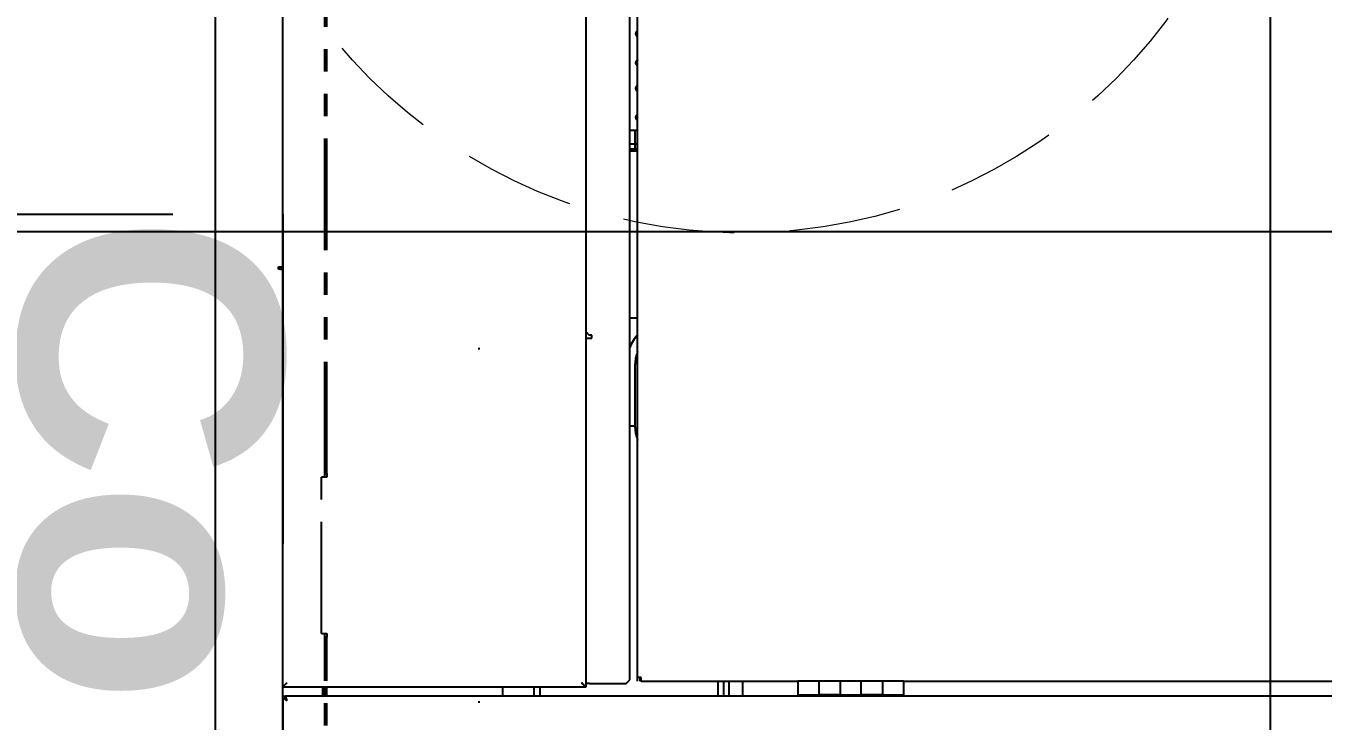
# Model space of a CAD drawing. Header units: centimetres. Extents: x 405564 to 502064, y 46284 to 60634.
# Drawn here: x 454589 to 454662.7, y 54174.7 to 54214.3 of the extents above; entities that cross this region are included whole.
import ezdxf
from ezdxf import colors
from ezdxf.entities.mleader import LeaderData, LeaderLine
from ezdxf.enums import TextEntityAlignment as Align
from ezdxf.math import Vec2, Vec3
from ezdxf.xclip import XClip

# ---------------------------------------------------------------- set-up
doc = ezdxf.new("R2010")
doc.units = ezdxf.units.CM
doc.header["$XCLIPFRAME"] = 0
for name, pattern in [('3+1_3b$0$DASHED', [0.25, 0.125, -0.125]), ('ACAD_ISO07W100', [3, 0, -3]), ('DOT', [0.25, 0, -0.25]), ('HIDDEN', [9.525, 6.35, -3.175]), ('SLD-2点鎖線', [12.7, 6.35, -1.27, 1.27, -1.27, 1.27, -1.27]), ('SLD-実線', [0])]:
    doc.linetypes.add(name, pattern=pattern)
for name, color, linetype in [('---___EB_draft03_cihazlar', 8, 'Continuous'), ('0-KRCN-ASMATAVAN-130426', 8, 'Continuous'), ('AS_DOS_TERAS_UST', 8, 'ACAD_ISO07W100'), ('AS_DUV', 8, 'Continuous'), ('AS_PYZ_BINA', 8, 'Continuous')]:
    doc.layers.add(name, color=color, linetype=linetype)
for name, color, linetype, lineweight in [('0-KRCN-AYDINLATMA-130426', 8, 'Continuous', 9), ('0-KRCN-MİMARİ-220526', 8, 'Continuous', 9), ('OL_Ic', 8, 'Continuous', 9)]:
    doc.layers.add(name, color=color, linetype=linetype, lineweight=lineweight)
doc.styles.add('2', font='arial.ttf', dxfattribs={"width": 0.9, "height": 200})
doc.styles.add('Kalin02', font='arialbd.ttf')
doc.styles.add('Normal_ITL', font='swissi.ttf')

# ---------------------------------------------------------------- blocks, each defined once
blk = doc.blocks.new('AST-OD-KD')
at = {"layer": '0-KRCN-AYDINLATMA-130426'}
for p, q in [((0, 5), (-4.33, -2.5)), ((4.33, -2.5), (0, 5)), ((4.33, -2.5), (-4.33, -2.5))]:
    blk.add_line(p, q, dxfattribs=at)
at = {"layer": '0-KRCN-AYDINLATMA-130426', "linetype": 'HIDDEN'}
blk.add_circle((0, 0), 30, dxfattribs=at)
at = {"layer": '0-KRCN-AYDINLATMA-130426'}
blk.add_circle((0, 0), 5, dxfattribs=at)
at = {"layer": '0-KRCN-AYDINLATMA-130426', "style": '2'}
blk.add_text('D', height=3.362, dxfattribs=at).set_placement((0, 0), align=Align.MIDDLE_CENTER)
blk = doc.blocks.new('G$C27E741DA')
at = {"layer": '0-KRCN-AYDINLATMA-130426'}
blk.add_blockref('AST-OD-KD', (16565.68, 7098.47), dxfattribs=at)
blk = doc.blocks.new('Conveyor1M')
at = {"layer": '---___EB_draft03_cihazlar', "color": 1, "linetype": '3+1_3b$0$DASHED', "ltscale": 150}
blk.add_lwpolyline([(276488.244, -40561.415), (276724.244, -40561.415), (276724.244, -40661.415), (276488.244, -40661.415), (276488.244, -40561.415)], dxfattribs=at)
at = {"layer": '---___EB_draft03_cihazlar', "insert": (276488.244, -40561.415), "char_height": 15, "attachment_point": 1, "style": 'Kalin02'}
blk.add_mtext_dynamic_manual_height_columns('Conveyor 1M', width=590.73159, gutter_width=750, heights=[137.08], dxfattribs=at)
blk = doc.blocks.new('SMD Dizgi Makinesi')
at = {"layer": '---___EB_draft03_cihazlar', "linetype": 'SLD-実線'}
for p, q in [((275538.486, -39730.887), (275538.486, -39868.027)), ((275537.634, -39832.856), (275537.634, -39804.815)), ((275537.634, -39832.856), (275538.409, -39832.856)), ((275537.634, -39832.856), (275537.634, -39834.058)), ((275538.409, -39834.058), (275538.409, -39832.856)), ((275537.634, -39834.058), (275538.409, -39834.058)), ((275537.634, -39834.058), (275537.634, -39835.259)), ((275538.409, -39834.058), (275538.409, -39835.259)), ((275538.409, -39835.259), (275537.634, -39835.259)), ((275537.634, -39835.259), (275537.634, -39836.461)), ((275538.409, -39836.461), (275538.409, -39835.259)), ((275537.634, -39836.461), (275538.409, -39836.461)), ((275537.634, -39836.461), (275537.634, -39837.663)), ((275538.409, -39836.461), (275538.409, -39837.663)), ((275538.409, -39837.663), (275537.634, -39837.663)), ((275537.634, -39837.663), (275537.634, -39838.865)), ((275538.409, -39838.865), (275538.409, -39837.663)), ((275537.634, -39838.865), (275538.409, -39838.865)), ((275537.634, -39847.777), (275537.634, -39838.865)), ((275537.634, -39842.019), (275538.486, -39842.019)), ((275537.634, -39842.8), (275538.486, -39842.8)), ((275537.634, -39843.101), (275538.486, -39843.101)), ((275537.634, -39843.421), (275538.486, -39843.421)), ((275537.427, -39847.777), (275537.427, -39847.978)), ((275537.634, -39847.777), (275537.427, -39847.777)), ((275537.634, -39847.828), (275537.427, -39847.828)), ((275537.479, -39847.777), (275537.479, -39847.818)), ((275537.634, -39847.777), (275537.634, -39847.818)), ((275537.556, -39848.428), (275466.364, -39848.428)), ((275537.427, -39847.978), (275485.557, -39847.978)), ((275506.3, -39848.428), (275506.3, -39847.978)), ((275506.3, -39848.128), (275507.385, -39848.128)), ((275507.075, -39848.428), (275507.075, -39847.978)), ((275507.385, -39847.978), (275507.385, -39848.378)), ((275507.385, -39848.328), (275507.488, -39848.328)), ((275507.385, -39848.378), (275507.385, -39848.428)), ((275507.488, -39848.428), (275507.488, -39847.978)), ((275516.994, -39847.978), (275516.994, -39848.428)), ((275519.681, -39848.128), (275523.142, -39848.128)), ((275523.142, -39848.128), (275523.142, -39848.428)), ((275537.634, -39847.978), (275537.427, -39847.978)), ((275537.763, -39848.629), (275537.556, -39848.428)), ((275537.763, -39850.722), (275537.763, -39848.629)), ((275517.759, -39850.932), (275517.965, -39850.732)), ((275518.131, -39850.582), (275517.965, -39850.582)), ((275517.965, -39850.582), (275517.965, -39850.732)), ((275518.131, -39850.722), (275518.131, -39850.582)), ((275518.131, -39850.932), (275518.131, -39850.722)), ((275537.763, -39850.722), (275537.763, -39850.932)), ((275464.504, -39850.932), (275537.97, -39850.932)), ((275537.77, -39851.126), (275537.722, -39851.172)), ((275537.817, -39851.08), (275537.77, -39851.126)), ((275537.859, -39851.039), (275537.817, -39851.08)), ((275537.897, -39851.002), (275537.859, -39851.039)), ((275537.928, -39850.973), (275537.897, -39851.002)), ((275537.951, -39850.95), (275537.928, -39850.973)), ((275537.965, -39850.937), (275537.951, -39850.95)), ((275537.97, -39850.932), (275537.965, -39850.937)), ((275537.97, -39850.932), (275537.97, -39868.157)), ((275537.97, -39853.536), (275538.486, -39853.536)), ((275537.97, -39853.886), (275538.486, -39853.886)), ((275538.486, -39855.639), (275537.97, -39855.639)), ((275538.486, -39865.654), (275537.97, -39865.654)), ((275538.486, -39865.774), (275537.97, -39865.774)), ((275538.486, -39865.874), (275537.97, -39865.874)), ((275537.97, -39868.157), (275464.504, -39868.157)), ((275537.77, -39867.964), (275537.722, -39867.917)), ((275537.817, -39868.009), (275537.77, -39867.964)), ((275537.859, -39868.05), (275537.817, -39868.009)), ((275537.897, -39868.087), (275537.859, -39868.05)), ((275537.928, -39868.117), (275537.897, -39868.087)), ((275537.951, -39868.139), (275537.928, -39868.117)), ((275537.965, -39868.153), (275537.951, -39868.139)), ((275537.97, -39868.157), (275537.965, -39868.153)), ((275538.486, -39868.157), (275537.97, -39868.157)), ((275538.486, -39868.157), (275538.486, -39868.037)), ((275538.65, -39868.037), (275538.486, -39868.037)), ((275538.486, -39868.157), (275559.668, -39868.157)), ((275538.61, -39867.954), (275538.61, -39868.027))]:
    blk.add_line(p, q, dxfattribs=at)
at = {"layer": '---___EB_draft03_cihazlar', "linetype": 'SLD-2点鎖線'}
for p, q in [((275538.486, -39730.887), (275538.486, -39868.027)), ((275537.634, -39832.856), (275537.634, -39804.815)), ((275537.634, -39832.856), (275538.409, -39832.856)), ((275537.634, -39832.856), (275537.634, -39834.058)), ((275538.409, -39834.058), (275538.409, -39832.856)), ((275537.634, -39834.058), (275537.634, -39835.259)), ((275537.634, -39834.058), (275538.409, -39834.058)), ((275538.409, -39834.058), (275538.409, -39835.259)), ((275538.409, -39835.259), (275537.634, -39835.259)), ((275537.634, -39835.259), (275537.634, -39836.461)), ((275538.409, -39836.461), (275538.409, -39835.259)), ((275537.634, -39836.461), (275537.634, -39837.663)), ((275537.634, -39836.461), (275538.409, -39836.461)), ((275538.409, -39836.461), (275538.409, -39837.663)), ((275538.409, -39837.663), (275537.634, -39837.663)), ((275537.634, -39837.663), (275537.634, -39838.865)), ((275538.409, -39838.865), (275538.409, -39837.663)), ((275537.634, -39838.865), (275538.409, -39838.865)), ((275537.634, -39847.777), (275537.634, -39838.865)), ((275537.634, -39842.019), (275538.486, -39842.019)), ((275537.634, -39842.8), (275538.486, -39842.8)), ((275537.634, -39843.101), (275538.486, -39843.101)), ((275537.634, -39843.421), (275538.486, -39843.421)), ((275537.427, -39847.777), (275537.427, -39847.978)), ((275537.634, -39847.777), (275537.427, -39847.777)), ((275537.634, -39847.828), (275537.427, -39847.828)), ((275537.479, -39847.777), (275537.479, -39847.818)), ((275537.634, -39847.777), (275537.634, -39847.818)), ((275537.556, -39848.428), (275466.364, -39848.428)), ((275537.427, -39847.978), (275485.557, -39847.978)), ((275506.3, -39848.428), (275506.3, -39847.978)), ((275506.3, -39848.128), (275507.385, -39848.128)), ((275507.075, -39848.428), (275507.075, -39847.978)), ((275507.385, -39847.978), (275507.385, -39848.378)), ((275507.385, -39848.328), (275507.488, -39848.328)), ((275507.385, -39848.378), (275507.385, -39848.428)), ((275507.488, -39848.428), (275507.488, -39847.978)), ((275516.994, -39847.978), (275516.994, -39848.428)), ((275519.681, -39848.128), (275523.142, -39848.128)), ((275523.142, -39848.128), (275523.142, -39848.428)), ((275537.634, -39847.978), (275537.427, -39847.978)), ((275537.763, -39848.629), (275537.556, -39848.428)), ((275537.763, -39850.722), (275537.763, -39848.629)), ((275517.759, -39850.932), (275517.965, -39850.732)), ((275518.131, -39850.582), (275517.965, -39850.582)), ((275517.965, -39850.582), (275517.965, -39850.732)), ((275518.131, -39850.722), (275518.131, -39850.582)), ((275518.131, -39850.932), (275518.131, -39850.722)), ((275537.763, -39850.722), (275537.763, -39850.932)), ((275464.504, -39850.932), (275537.97, -39850.932)), ((275537.77, -39851.126), (275537.722, -39851.172)), ((275537.817, -39851.08), (275537.77, -39851.126)), ((275537.859, -39851.039), (275537.817, -39851.08)), ((275537.897, -39851.002), (275537.859, -39851.039)), ((275537.928, -39850.973), (275537.897, -39851.002)), ((275537.951, -39850.95), (275537.928, -39850.973)), ((275537.965, -39850.937), (275537.951, -39850.95)), ((275537.97, -39850.932), (275537.965, -39850.937)), ((275537.97, -39850.932), (275537.97, -39868.157)), ((275537.97, -39853.536), (275538.486, -39853.536)), ((275537.97, -39853.886), (275538.486, -39853.886)), ((275538.486, -39855.639), (275537.97, -39855.639)), ((275525.829, -39865.654), (275465.899, -39865.654)), ((275525.829, -39865.774), (275465.899, -39865.774)), ((275525.829, -39865.654), (275526.035, -39865.654)), ((275525.829, -39865.774), (275525.829, -39865.654)), ((275526.035, -39865.774), (275525.829, -39865.774)), ((275526.035, -39865.654), (275526.035, -39865.774)), ((275526.035, -39865.774), (275526.035, -39865.874)), ((275526.035, -39865.874), (275526.035, -39865.954)), ((275534.921, -39865.954), (275526.035, -39865.954)), ((275534.921, -39865.654), (275535.128, -39865.654)), ((275534.921, -39865.774), (275534.921, -39865.654)), ((275535.128, -39865.774), (275534.921, -39865.774)), ((275534.921, -39865.874), (275534.921, -39865.774)), ((275534.921, -39865.954), (275534.921, -39865.874)), ((275535.128, -39865.654), (275535.128, -39865.774)), ((275563.027, -39865.654), (275535.128, -39865.654)), ((275563.027, -39865.774), (275535.128, -39865.774)), ((275538.486, -39865.654), (275537.97, -39865.654)), ((275538.486, -39865.774), (275537.97, -39865.774)), ((275538.486, -39865.874), (275537.97, -39865.874)), ((275537.97, -39868.157), (275464.504, -39868.157)), ((275632.463, -39868.157), (275465.692, -39868.157)), ((275514.08, -39868.408), (275514.08, -39868.157)), ((275514.08, -39868.277), (275514.204, -39868.277)), ((275514.204, -39868.397), (275514.08, -39868.397)), ((275514.204, -39868.408), (275514.08, -39868.408)), ((275514.204, -39868.327), (275514.204, -39868.157)), ((275514.204, -39868.327), (275514.204, -39868.408)), ((275537.77, -39867.964), (275537.722, -39867.917)), ((275537.817, -39868.009), (275537.77, -39867.964)), ((275537.859, -39868.05), (275537.817, -39868.009)), ((275537.897, -39868.087), (275537.859, -39868.05)), ((275537.928, -39868.117), (275537.897, -39868.087)), ((275537.951, -39868.139), (275537.928, -39868.117)), ((275537.965, -39868.153), (275537.951, -39868.139)), ((275537.97, -39868.157), (275537.965, -39868.153)), ((275538.486, -39868.157), (275537.97, -39868.157)), ((275538.486, -39868.157), (275538.486, -39868.037)), ((275538.65, -39868.037), (275538.486, -39868.037)), ((275538.486, -39868.157), (275559.668, -39868.157)), ((275538.61, -39867.954), (275538.61, -39868.027))]:
    blk.add_line(p, q, dxfattribs=at)
at = {"layer": '---___EB_draft03_cihazlar', "color": 1, "linetype": '3+1_3b$0$DASHED', "ltscale": 150}
blk.add_lwpolyline([(275341.077, -39731.157), (275757.077, -39731.157), (275757.077, -39868.157), (275341.077, -39868.157), (275341.077, -39731.157)], dxfattribs=at)
at = {"layer": '---___EB_draft03_cihazlar', "color": 1}
blk.add_lwpolyline([(275426.077, -39731.157), (275672.077, -39731.157), (275672.077, -39868.157), (275426.077, -39868.157), (275426.077, -39731.157)], dxfattribs=at)
at = {"layer": '---___EB_draft03_cihazlar', "linetype": 'SLD-実線'}
for centre, major_axis, start_param, end_param in [((275500.823, -39847.928), (-0.17, 0), 0.307871, 2.833722), ((275502.477, -39847.928), (-0.17, 0), 0.307871, 2.833722), ((275503.923, -39847.928), (-0.17, 0), 0.307871, 2.833722), ((275505.576, -39847.928), (-0.17, 0), 0.307871, 2.833722), ((275519.681, -39846.125), (-2.583, 0), 0.83307, 1.16808), ((275519.681, -39846.125), (-2.067, 0), 1.181036, 1.570796), ((275523.142, -39846.125), (-2.067, 0), 1.570796, 1.960557)]:
    blk.add_ellipse(centre, major_axis=major_axis, ratio=0.969208, start_param=start_param, end_param=end_param, dxfattribs=at)
at = {"layer": '---___EB_draft03_cihazlar', "linetype": 'SLD-2点鎖線'}
for centre, major_axis, start_param, end_param in [((275500.823, -39847.928), (-0.17, 0), 0.307871, 2.833722), ((275502.477, -39847.928), (-0.17, 0), 0.307871, 2.833722), ((275503.923, -39847.928), (-0.17, 0), 0.307871, 2.833722), ((275505.576, -39847.928), (-0.17, 0), 0.307871, 2.833722), ((275519.681, -39846.125), (-2.583, 0), 0.83307, 1.16808), ((275519.681, -39846.125), (-2.067, 0), 1.181036, 1.570796), ((275523.142, -39846.125), (-2.067, 0), 1.570796, 1.960557)]:
    blk.add_ellipse(centre, major_axis=major_axis, ratio=0.969208, start_param=start_param, end_param=end_param, dxfattribs=at)
at = {"layer": '---___EB_draft03_cihazlar', "linetype": 'SLD-実線'}
for points, knots in [([(275538.734, -39867.917), (275538.702, -39867.926), (275538.637, -39867.944), (275538.555, -39867.972), (275538.497, -39867.999), (275538.49, -39868.018), (275538.486, -39868.027)], [0, 0, 0, 0, 0.250001, 0.5, 0.75001, 1, 1, 1, 1]), ([(275538.486, -39868.157), (275538.507, -39868.153), (275538.549, -39868.146), (275538.613, -39868.088), (275538.674, -39868.008), (275538.715, -39867.946), (275538.734, -39867.917)], [0, 0, 0, 0, 0.254647, 0.509537, 0.764433, 1, 1, 1, 1])]:
    blk.add_open_spline(points, degree=3, knots=knots, dxfattribs=at)
at = {"layer": '---___EB_draft03_cihazlar', "linetype": 'SLD-2点鎖線'}
for points, knots in [([(275538.734, -39867.917), (275538.702, -39867.926), (275538.637, -39867.944), (275538.555, -39867.972), (275538.497, -39867.999), (275538.49, -39868.018), (275538.486, -39868.027)], [0, 0, 0, 0, 0.250001, 0.5, 0.75001, 1, 1, 1, 1]), ([(275538.486, -39868.157), (275538.507, -39868.153), (275538.549, -39868.146), (275538.613, -39868.088), (275538.674, -39868.008), (275538.715, -39867.946), (275538.734, -39867.917)], [0, 0, 0, 0, 0.254647, 0.509537, 0.764433, 1, 1, 1, 1])]:
    blk.add_open_spline(points, degree=3, knots=knots, dxfattribs=at)
blk = doc.blocks.new('A$Ca63a641c')
at = {"layer": 'AS_PYZ_BINA'}
ml = blk.add_multileader_mtext('Standard', dxfattribs=at)
ml.set_content('EST boyalı panel çit ve panel çit kapı (AS 51.101)', color=256, style='Normal_ITL')
ml.set_leader_properties()
ml.build(insert=Vec2(0, 0))
ml.multileader.update_dxf_attribs({"dogleg_length": 0.379, "arrow_head_size": 17.043, "scale": 75})
ctx = ml.context
ctx.base_point, ctx.scale, ctx.char_height, ctx.arrow_head_size, ctx.landing_gap_size, ctx.plane_origin = Vec3(140.513, 464.302), 75, 20, 17.043, 14.202, Vec3(92.505, 620.113)
notes = []
notes.append((ctx, [(0, (1, 1, 0), (112.109, 464.302), (1, 0), 28.404, [(0, [(68.504, 410)], 0, [])])]))
ctx.mtext.insert, ctx.mtext.width, ctx.mtext.flow_direction = Vec3(154.715, 477.513), 604.56338, 5
for ctx, leaders in notes:
    for number, flags, end, landing, length, lines in leaders:
        leader = LeaderData()
        leader.index, (leader.has_last_leader_line, leader.has_dogleg_vector, leader.attachment_direction) = number, flags
        leader.last_leader_point, leader.dogleg_vector, leader.dogleg_length = Vec3(end), Vec3(landing), length
        for number, points, colour, breaks in lines:
            line = LeaderLine()
            line.index, line.vertices, line.color, line.breaks = number, Vec3.list(points), colors.encode_raw_color(colour), breaks
            leader.lines.append(line)
        ctx.leaders.append(leader)
blk = doc.blocks.new('A$C85dec720')
at = {"layer": 'OL_Ic'}
blk.add_blockref('A$Ca63a641c', (5315.078, 5344.253, 28.4), dxfattribs=at)
blk = doc.blocks.new('A$C6A10300A')
at = {"layer": 'AS_DOS_TERAS_UST', "linetype": 'DOT', "ltscale": 80}
blk.add_line((16550.68, -7101.454), (16550.68, -6201.454), dxfattribs=at)
at = {"layer": '---___EB_draft03_cihazlar', "rotation": 270}
for name, p in [('SMD Dizgi Makinesi', (56407.668, 269080.624)), ('Conveyor1M', (57100.926, 270057.791))]:
    blk.add_blockref(name, p, dxfattribs=at)
at = {"layer": 'AS_DUV'}
ref = blk.add_blockref('A$C85dec720', (28900.964, -17748.984), dxfattribs=dict(at, rotation=105.0255580063709))
XClip(ref).set_block_clipping_path([(6220.3367769278, 6783.7313721173), (4126.4071464743, -1017.0000000052), (7354.8298234051, -1883.5969356479), (9448.7594538586, 5917.1344364745)])

msp = doc.modelspace()

# ---------------------------------------------------------------- linework, layer by layer
at = {"layer": '0-KRCN-ASMATAVAN-130426'}
for p, q in [((454599.746, 53542.563), (454599.746, 54322.563)), ((454659.746, 53542.563), (454659.746, 54322.563)), ((454059.746, 54202.563), (454839.746, 54202.563))]:
    msp.add_line(p, q, dxfattribs=at)

# ---------------------------------------------------------------- block references
at = {"layer": '0-KRCN-AYDINLATMA-130426'}
msp.add_blockref('G$C27E741DA', (438064.066, 47134.016), dxfattribs=at)

# ---------------------------------------------------------------- next in the draw order: block references
at = {"layer": '0-KRCN-MİMARİ-220526'}
msp.add_blockref('A$C6A10300A', (438064.066, 60634.016), dxfattribs=at)

doc.saveas('drawing.dxf')
